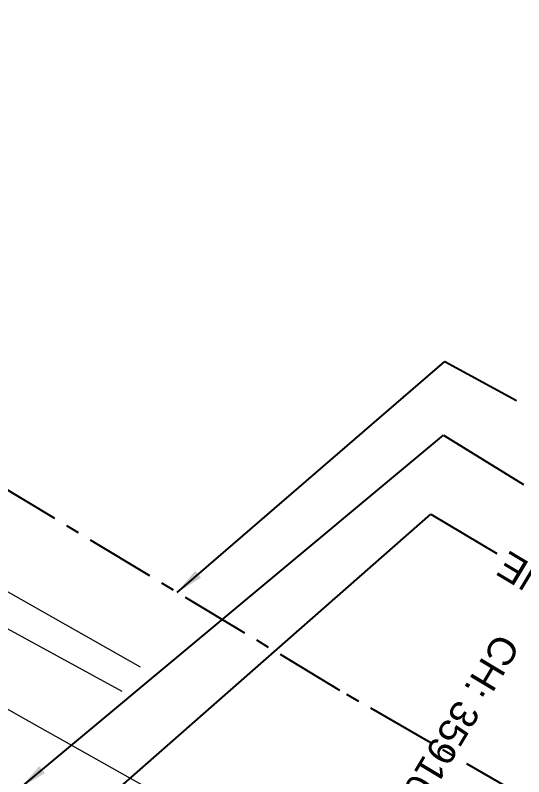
# Model space of a CAD drawing. Header units: metres. Extents: x 593168 to 611286, y 3401475 to 3412398.
# Drawn here: x 594849.2 to 594895, y 3411346.3 to 3411415 of the extents above; entities that cross this region are included whole.
import ezdxf
from ezdxf.enums import TextEntityAlignment as Align

# ---------------------------------------------------------------- set-up
doc = ezdxf.new("R2010")
doc.units = ezdxf.units.M
doc.header["$MEASUREMENT"] = 0
doc.linetypes.add('CENTER', pattern=[2, 1.25, -0.25, 0.25, -0.25])
for name, color, linetype, lineweight in [('Existing IR Chainage', 7, 'Continuous', 0), ('Existing IR Track', 143, 'Continuous', 0), ('LC DETAILS IN PLAN', 7, 'Continuous', 0), ('Subroad Edge', 34, 'Continuous', 0)]:
    doc.layers.add(name, color=color, linetype=linetype, lineweight=lineweight)
doc.layers.add('Existing Railway Boundary', color=7, linetype='CENTER')
doc.styles.get("Standard").update_dxf_attribs({"font": 'arial_0.ttf'})
doc.styles.add('Style-Arial', font='arial_0.ttf')
doc.dimstyles.new('ISO-25', dxfattribs={"dimtxt": 2.5, "dimasz": 2.5, "dimexe": 1.25, "dimexo": 0.625, "dimtad": 1, "dimtxsty": 'Standard', "dimcen": 2.5, "dimadec": 0, "dimazin": 0, "dimtfac": 1, "dimtmove": 0, "dimatfit": 3, "dimfxl": 1, "dimarcsym": 0})

msp = doc.modelspace()

# ---------------------------------------------------------------- linework, layer by layer
at = {"layer": 'Existing IR Track', "flags": 128}
msp.add_lwpolyline([(594884.9352, 3411331.8857), (594849.4513, 3411351.8555), (594833.2611, 3411361.1098), (594817.8409, 3411369.9185), (594803.1366, 3411378.7315), (594788.5482, 3411387.3254), (594776.341, 3411394.6361), (594765.1549, 3411401.3355), (594749.1059, 3411410.9154), (594733.6812, 3411420.1226), (594714.0336, 3411431.8402), (594694.5094, 3411443.4841), (594674.7196, 3411455.3201), (594666.0839, 3411460.485), (594654.6508, 3411467.2947), (594638.1544, 3411477.136), (594635.0542, 3411479.0011), (594632.0941, 3411480.7514), (594616.2079, 3411490.181), (594602.5807, 3411498.3571), (594588.8821, 3411506.5762), (594572.9618, 3411516.0885)], dxfattribs=at)
at = {"layer": 'Existing Railway Boundary', "ltscale": 5}
msp.add_lwpolyline([(595219.3757, 3411224.4926), (595139.956, 3411236.51), (595055.2514, 3411260.2607), (595055.2471, 3411260.3203), (595019.6301, 3411275.5296), (595019.8343, 3411275.5642), (594996.1386, 3411287.071), (594964.5551, 3411304.37), (594878.4143, 3411354.1285), (594195.4154, 3411765.8048), (594139.4384, 3411820.4266), (594013.2418, 3411902.9335), (593973.1737, 3411931.7423), (593936.2204, 3411951.7466)], dxfattribs=at)
at = {"layer": 'Subroad Edge'}
for points in [[(594816.436, 3411381.1749, 258.3504), (594860.4258, 3411356.2456, 256.0661)], [(594858.782, 3411354.0309, 256.0551), (594814.3847, 3411378.284, 258.4204)]]:
    msp.add_polyline3d(points, dxfattribs=at)

# ---------------------------------------------------------------- texts
at = {"layer": 'Existing IR Chainage', "color": 7, "lineweight": 0, "insert": (594884.0926, 3411342.8086), "char_height": 2.5, "attachment_point": 6, "rotation": 239.089141, "line_spacing_factor": 0.60036, "style": 'Style-Arial'}
msp.add_mtext('CH: 359100', dxfattribs=at)
at = {"layer": 'Existing IR Track', "color": 7, "lineweight": -3}
msp.add_text('IR UP MAIN LINE', height=2.5, rotation=149, dxfattribs=at).set_placement((594892.9892, 3411365.7211), align=Align.MIDDLE_RIGHT)
at = {"layer": 'LC DETAILS IN PLAN', "color": 10, "style": 'Style-Arial'}
msp.add_text('AT DFC CH: 169681.565 m  TO BE EXTENDED', height=2.5, rotation=239, dxfattribs=at).set_placement((594849.907, 3411451.5497))
at = {"layer": 'LC DETAILS IN PLAN', "style": 'Style-Arial'}
msp.add_text('LC. NO. 168 SPL. CLASS AT CH: 359200.923 m', height=2.5, rotation=239, dxfattribs=at).set_placement((594854.3252, 3411449.1949))

# ---------------------------------------------------------------- leaders
at = {"layer": 'Existing IR Track', "color": 7, "lineweight": -3}
for points in [[(594849.655, 3411345.3723), (594887.7649, 3411377.15), (594894.9589, 3411372.7005)], [(594851.372, 3411339.0619), (594886.6299, 3411370.029), (594892.5753, 3411366.4718)]]:
    msp.add_leader(points, dimstyle='ISO-25', override={"dimtxt": 3, "dimasz": 2.5, "dimgap": 0.625, "dimtad": 0, "dimdec": 3, "dimzin": 2, "dimtdec": 3}, dxfattribs=at)
at = {"layer": 'Existing Railway Boundary', "linetype": 'Continuous', "ltscale": 5}
msp.add_leader([(594863.7487, 3411362.9682, -1137.655), (594887.87, 3411383.7937, -1137.655), (594894.3375, 3411380.2805, -1137.655)], dimstyle='ISO-25', override={"dimtxt": 3, "dimasz": 2.5, "dimgap": 0.625, "dimtad": 0, "dimdec": 3, "dimzin": 2, "dimtdec": 3}, dxfattribs=at)

doc.saveas('drawing.dxf')
